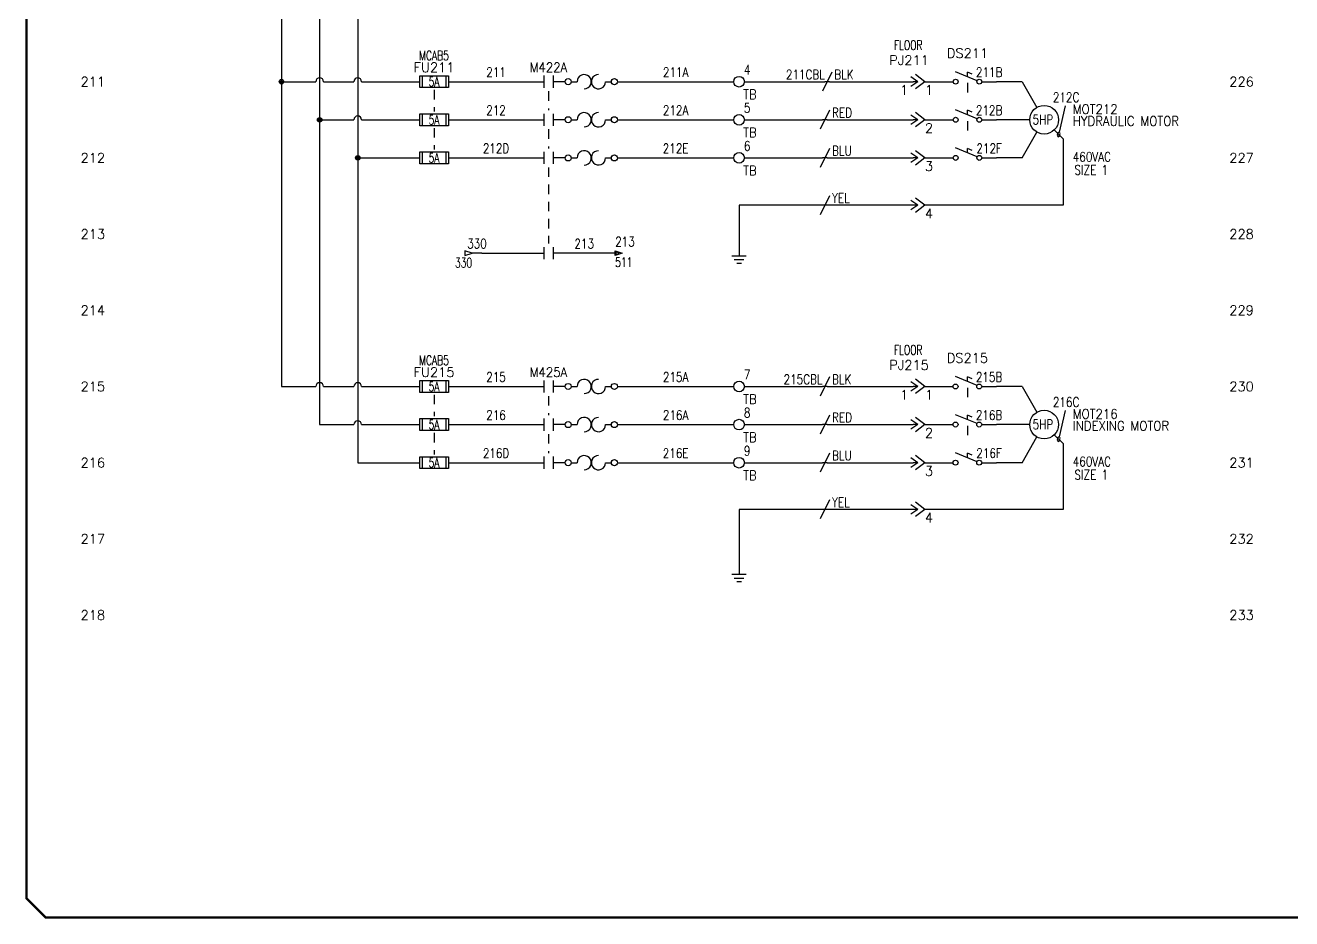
# Model space of a CAD drawing. Header units: inches. Extents: x 0 to 33.5, y 0 to 22.4.
# Drawn here: x 0.02 to 16.62, y 0.02 to 11.74 of the extents above; entities that cross this region are included whole.
import ezdxf
from ezdxf.enums import TextEntityAlignment as Align

# ---------------------------------------------------------------- set-up
doc = ezdxf.new("R2010")
doc.units = ezdxf.units.IN
doc.header["$MEASUREMENT"] = 0
doc.linetypes.add('HIDDEN2', pattern=[0.1875, 0.125, -0.0625])
doc.layers.add('BLK_10AWG', color=252, linetype='Continuous', lineweight=30)
for name, color, linetype in [('BLK_14AWG', 252, 'Continuous'), ('BLU_14AWG', 5, 'Continuous'), ('DESC', 150, 'Continuous'), ('GRN', 86, 'Continuous'), ('LINK', 252, 'HIDDEN2'), ('LOC', 8, 'Continuous'), ('MISC', 7, 'Continuous'), ('RED_14AWG', 1, 'Continuous'), ('SYMS', 7, 'Continuous'), ('TAGFIXED', 7, 'Continuous'), ('TAGS', 150, 'Continuous'), ('TERMS', 123, 'Continuous'), ('TITLE', 7, 'Continuous'), ('WIRENO', 72, 'Continuous'), ('WIREREF', 52, 'Continuous'), ('XREF', 7, 'Continuous'), ('YEL_14AWG', 2, 'Continuous')]:
    doc.layers.add(name, color=color, linetype=linetype)
doc.styles.add('ITALIC', font='ITALIC')
doc.styles.add('SIMPLEX', font='SIMPLEX')
doc.styles.add('WD', font='romans.shx')

# ---------------------------------------------------------------- blocks, each defined once
blk = doc.blocks.new('WDDOT')
for radius in [0.03, 0.0187, 0.00929]:
    blk.add_circle((0, 0), radius)
blk = doc.blocks.new('HFU2')
for p, q in [((-0.188, -0.078), (-0.188, 0.078)), ((-0.188, 0.078), (0.188, 0.078)), ((-0.156, 0.078), (-0.156, -0.078)), ((0.156, 0.078), (0.156, -0.078)), ((0.188, 0.078), (0.188, -0.078)), ((0.188, -0.078), (-0.188, -0.078))]:
    blk.add_line(p, q)
at = {"style": 'WD', "width": 0.7}
for tag, p in [('INST', (0, 0.451)), ('LOC', (0, 0.281))]:
    blk.add_attdef(tag, text='', height=0.125, dxfattribs=at).set_placement(p, align=Align.CENTER)
at = {"style": 'WD'}
blk.add_attdef('TAG2', text='', height=0.125, dxfattribs=at).set_placement((0, 0.125), align=Align.CENTER)
at = {"linetype": 'Continuous', "style": 'WD', "flags": 9}
for tag, p in [('FAMILY', (0.157, 0.251)), ('ASSYCODE', (0.188, 0.235)), ('MFG', (0.156, 0.083)), ('CAT', (0.156, 0.102))]:
    blk.add_attdef(tag, text='', height=0.01, dxfattribs=at).set_placement(p, align=Align.CENTER)
at = {"style": 'WD', "width": 0.7}
blk.add_attdef('RATING1', text='', height=0.125, dxfattribs=at).set_placement((0, 0), align=Align.MIDDLE_CENTER)
at = {"style": 'WD', "flags": 1}
for tag, p in [('X4TERM01', (-0.188, 0)), ('X1TERM02', (0.188, 0))]:
    blk.add_attdef(tag, p, '', height=0.01, dxfattribs=at)
at = {"style": 'WD'}
for tag, p in [('X2LINK', (0, 0.109)), ('X8LINK', (0, -0.109))]:
    blk.add_attdef(tag, p, '', height=0.01, dxfattribs=at)
at = {"linetype": 'Continuous', "style": 'WD', "flags": 8}
blk.add_attdef('TERM01', text='', height=0.125, dxfattribs=at).set_placement((-0.25, -0.031), align=Align.TOP_RIGHT)
blk.add_attdef('TERM02', text='', height=0.125, dxfattribs=at).set_placement((0.25, -0.031), align=Align.TOP_LEFT)
blk = doc.blocks.new('HMS21OL')
at = {"linetype": 'Continuous'}
for p, q in [((-0.062, 0.08), (-0.062, -0.08)), ((0.062, 0.08), (0.062, -0.08))]:
    blk.add_line(p, q, dxfattribs=at)
for p, q in [((0.219, 0), (0.062, 0)), ((0.299, 0), (0.375, 0)), ((0.75, 0), (0.826, 0))]:
    blk.add_line(p, q)
for centre in [(0.259, 0), (0.866, 0)]:
    blk.add_circle(centre, 0.04, dxfattribs=at)
for centre, start, end in [((0.469, 0), 270.001, 540.002), ((0.656, 0), 90, 360.001)]:
    blk.add_arc(centre, 0.0938, start, end)
at = {"style": 'WD'}
for tag, width, p in [('INST', 0.7, (0, 0.451)), ('LOC', 0.7, (0, 0.281)), ('TAG2', 0.9, (0, 0.125)), ('DESC1', 0.7, (0, -0.454)), ('XREF', 0.7, (0, -0.297)), ('DESC2', 0.7, (0, -0.61)), ('DESC3', 0.7, (0, -0.766))]:
    blk.add_attdef(tag, text='', height=0.125, dxfattribs=dict(at, width=width)).set_placement(p, align=Align.CENTER)
for tag, p, flags in [('X4TERM01', (-0.062, 0), 1), ('FAMILY', (0.097, 0.053), 9), ('CONTACT', (0.097, 0.036), 1), ('X1TERM02', (0.906, 0), 1)]:
    blk.add_attdef(tag, p, '', height=0.01, dxfattribs=dict(at, flags=flags))
for tag, p in [('X2LINK', (0, 0.125)), ('X8LINK', (0, -0.125))]:
    blk.add_attdef(tag, p, '', height=0.01, dxfattribs=at)
at = {"linetype": 'Continuous', "style": 'WD', "flags": 8}
blk.add_attdef('TERM01', text='', height=0.125, dxfattribs=at).set_placement((-0.125, -0.031), align=Align.TOP_RIGHT)
blk.add_attdef('TERM02', text='', height=0.125, dxfattribs=at).set_placement((0.969, -0.031), align=Align.TOP_LEFT)
blk = doc.blocks.new('HDS11')
for p, q in [((0.126, 0.013), (-0.156, 0.13)), ((0, 0.065), (0, 0.125)), ((0.062, 0.099), (0, 0.125))]:
    blk.add_line(p, q)
for centre in [(-0.155, 0), (0.155, 0)]:
    blk.add_circle(centre, 0.0322)
at = {"style": 'WD', "width": 0.7}
for tag, p in [('INST', (0, 0.951)), ('LOC', (0, 0.781)), ('DESC1', (0, 0.625)), ('DESC2', (0, 0.469)), ('RATING1', (0, 0.156)), ('XREF', (0, -0.236))]:
    blk.add_attdef(tag, text='', height=0.125, dxfattribs=at).set_placement(p, align=Align.CENTER)
at = {"style": 'WD'}
blk.add_attdef('TAG1', text='', height=0.125, dxfattribs=at).set_placement((0, 0.312), align=Align.CENTER)
for tag, p in [('X2LINK', (0, 0.438)), ('X8LINK', (0, -0.016))]:
    blk.add_attdef(tag, p, '', height=0.01, dxfattribs=at)
for tag, p, flags in [('X4TERM01', (-0.188, 0), 1), ('X1TERM02', (0.188, 0), 1), ('FAMILY', (0.206, 0.131), 9)]:
    blk.add_attdef(tag, p, '', height=0.01, dxfattribs=dict(at, flags=flags))
at = {"linetype": 'Continuous', "style": 'WD', "flags": 9}
for tag, p in [('ASSYCODE', (0.219, 0.062)), ('MFG', (0.228, 0.089)), ('CAT', (0.23, 0.108))]:
    blk.add_attdef(tag, text='', height=0.01, dxfattribs=at).set_placement(p, align=Align.CENTER)
at = {"linetype": 'Continuous', "style": 'WD', "flags": 8}
blk.add_attdef('TERM01', text='', height=0.125, dxfattribs=at).set_placement((-0.25, -0.031), align=Align.TOP_RIGHT)
blk.add_attdef('TERM02', text='', height=0.125, dxfattribs=at).set_placement((0.25, -0.031), align=Align.TOP_LEFT)
blk = doc.blocks.new('HDS21')
for p, q in [((0.126, 0.013), (-0.156, 0.13)), ((0, 0.065), (0, 0.125)), ((0.062, 0.099), (0, 0.125))]:
    blk.add_line(p, q)
for centre in [(-0.155, 0), (0.155, 0)]:
    blk.add_circle(centre, 0.0322)
at = {"style": 'WD', "width": 0.7}
for tag, p in [('INST', (0, 0.951)), ('LOC', (0, 0.781)), ('DESC1', (0, 0.625)), ('DESC2', (0, 0.469)), ('RATING1', (0, 0.156)), ('XREF', (0, -0.236))]:
    blk.add_attdef(tag, text='', height=0.125, dxfattribs=at).set_placement(p, align=Align.CENTER)
at = {"style": 'WD'}
blk.add_attdef('TAG2', text='', height=0.125, dxfattribs=at).set_placement((0, 0.312), align=Align.CENTER)
for tag, p in [('X2LINK', (0, 0.281)), ('X8LINK', (0, -0.016))]:
    blk.add_attdef(tag, p, '', height=0.01, dxfattribs=at)
for tag, p, flags in [('X4TERM01', (-0.188, 0), 1), ('X1TERM02', (0.188, 0), 1), ('FAMILY', (0.206, 0.131), 9)]:
    blk.add_attdef(tag, p, '', height=0.01, dxfattribs=dict(at, flags=flags))
at = {"linetype": 'Continuous', "style": 'WD', "flags": 8}
blk.add_attdef('TERM01', text='', height=0.125, dxfattribs=at).set_placement((-0.25, -0.031), align=Align.TOP_RIGHT)
blk.add_attdef('TERM02', text='', height=0.125, dxfattribs=at).set_placement((0.25, -0.031), align=Align.TOP_LEFT)
blk = doc.blocks.new('HMS21')
at = {"linetype": 'Continuous'}
for p, q in [((-0.062, 0.08), (-0.062, -0.08)), ((0.062, 0.08), (0.062, -0.08))]:
    blk.add_line(p, q, dxfattribs=at)
at = {"style": 'WD'}
for tag, width, p in [('INST', 0.7, (0, 0.451)), ('LOC', 0.7, (0, 0.281)), ('TAG2', 0.9, (0, 0.125)), ('DESC1', 0.7, (0, -0.454)), ('XREF', 0.7, (0, -0.297)), ('DESC2', 0.7, (0, -0.61)), ('DESC3', 0.7, (0, -0.766))]:
    blk.add_attdef(tag, text='', height=0.125, dxfattribs=dict(at, width=width)).set_placement(p, align=Align.CENTER)
for tag, p, flags in [('X4TERM01', (-0.062, 0), 1), ('X1TERM02', (0.062, 0), 1), ('FAMILY', (0.097, 0.053), 9), ('CONTACT', (0.097, 0.036), 1)]:
    blk.add_attdef(tag, p, '', height=0.01, dxfattribs=dict(at, flags=flags))
for tag, p in [('X2LINK', (0, 0.125)), ('X8LINK', (0, -0.125))]:
    blk.add_attdef(tag, p, '', height=0.01, dxfattribs=at)
at = {"linetype": 'Continuous', "style": 'WD', "flags": 8}
blk.add_attdef('TERM01', text='', height=0.125, dxfattribs=at).set_placement((-0.125, -0.031), align=Align.TOP_RIGHT)
blk.add_attdef('TERM02', text='', height=0.125, dxfattribs=at).set_placement((0.125, -0.031), align=Align.TOP_LEFT)
blk = doc.blocks.new('HC01PJ')
for p, q in [((-0.031, 0), (-0.125, 0.062)), ((-0.031, 0), (-0.125, -0.062)), ((-0.031, 0), (-0.094, 0)), ((0.062, 0), (-0.062, 0.094)), ((0.062, 0), (-0.062, -0.094))]:
    blk.add_line(p, q)
at = {"style": 'WD', "width": 0.7}
for tag, p in [('LOC', (0.094, 0.68)), ('DESC1', (0.094, 0.511)), ('DESC2', (0.094, 0.354))]:
    blk.add_attdef(tag, p, '', height=0.125, dxfattribs=at)
at = {"style": 'WD'}
for tag, p, height in [('TAG1', (0.094, 0.094), 0.125), ('X2LINK', (-0.062, 0.125), 0.01), ('X8LINK', (-0.062, -0.125), 0.01)]:
    blk.add_attdef(tag, p, '', height=height, dxfattribs=at)
for tag, p, flags in [('X4TERMDESC01', (-0.106, 0.022), 1), ('X4TERM01', (-0.094, 0), 1), ('FAMILY', (0.048, 0.121), 9), ('X1TERM02', (0.062, 0), 1), ('X1TERMDESC02', (0.067, 0.016), 1)]:
    blk.add_attdef(tag, p, '', height=0.01, dxfattribs=dict(at, flags=flags))
at = {"linetype": 'Continuous', "style": 'WD', "flags": 9}
for tag, p in [('ASSYCODE', (0.067, 0.044)), ('MFG', (0.072, 0.057)), ('CAT', (0.073, 0.077))]:
    blk.add_attdef(tag, text='', height=0.01, dxfattribs=at).set_placement(p, align=Align.CENTER)
at = {"linetype": 'Continuous', "style": 'WD', "flags": 8}
blk.add_attdef('TERM01', text='', height=0.125, dxfattribs=at).set_placement((-0.156, -0.047), align=Align.TOP_RIGHT)
blk.add_attdef('TERM02', text='', height=0.125, dxfattribs=at).set_placement((0.062, -0.047), align=Align.TOP_LEFT)
blk = doc.blocks.new('HC02PJ')
for p, q in [((-0.031, 0), (-0.125, 0.062)), ((-0.031, 0), (-0.125, -0.062)), ((-0.031, 0), (-0.094, 0)), ((0.062, 0), (-0.062, 0.094)), ((0.062, 0), (-0.062, -0.094))]:
    blk.add_line(p, q)
at = {"style": 'WD', "width": 0.7}
for tag, p in [('LOC', (0.094, 0.68)), ('DESC1', (0.094, 0.511)), ('DESC2', (0.094, 0.354))]:
    blk.add_attdef(tag, p, '', height=0.125, dxfattribs=at)
at = {"style": 'WD'}
for tag, p, height in [('TAG2', (0.094, 0.094), 0.125), ('X2LINK', (-0.062, 0.125), 0.01), ('X8LINK', (-0.062, -0.125), 0.01)]:
    blk.add_attdef(tag, p, '', height=height, dxfattribs=at)
for tag, p, flags in [('X4TERMDESC01', (-0.113, 0.019), 1), ('X4TERM01', (-0.094, 0), 1), ('FAMILY', (0.048, 0.121), 9), ('X1TERM02', (0.062, 0), 1), ('X1TERMDESC02', (0.067, 0.014), 1)]:
    blk.add_attdef(tag, p, '', height=0.01, dxfattribs=dict(at, flags=flags))
at = {"linetype": 'Continuous', "style": 'WD', "flags": 8}
blk.add_attdef('TERM01', text='', height=0.125, dxfattribs=at).set_placement((-0.156, -0.047), align=Align.TOP_RIGHT)
blk.add_attdef('TERM02', text='', height=0.125, dxfattribs=at).set_placement((0.062, -0.047), align=Align.TOP_LEFT)
blk = doc.blocks.new('HW01')
for p, q in [((0.062, 0.125), (-0.062, -0.125)), ((0.031, 0), (-0.031, 0))]:
    blk.add_line(p, q)
at = {"style": 'WD', "width": 0.7, "flags": 1}
for tag, p in [('INST', (0, 0.357)), ('LOC', (0, 0.188)), ('DESC1', (0, -0.456)), ('XREF', (0, -0.3)), ('DESC2', (0, -0.613))]:
    blk.add_attdef(tag, text='', height=0.125, dxfattribs=at).set_placement(p, align=Align.CENTER)
at = {"style": 'WD', "width": 0.8}
blk.add_attdef('TAG1', text='', height=0.125, dxfattribs=at).set_placement((-0.031, 0.031), align=Align.RIGHT)
at = {"style": 'WD', "flags": 1}
for tag, p in [('X4TERM01', (-0.031, 0)), ('X1TERM01', (0.031, 0))]:
    blk.add_attdef(tag, p, '', height=0.01, dxfattribs=at)
at = {"linetype": 'Continuous', "style": 'WD', "flags": 9}
blk.add_attdef('ASSYCODE', text='', height=0.01, dxfattribs=at).set_placement((0.029, 0.042), align=Align.CENTER)
at = {"style": 'WD'}
for tag, p in [('X2LINK', (0, 0.125)), ('X8LINK', (0, -0.125))]:
    blk.add_attdef(tag, p, '', height=0.01, dxfattribs=at)
at = {"style": 'WD', "flags": 9}
blk.add_attdef('FAMILY', text='', height=0.01, dxfattribs=at).set_placement((0.023, 0.118), align=Align.CENTER)
at = {"style": 'WD', "width": 0.8}
blk.add_attdef('RATING1', (0.094, 0.031), '', height=0.125, dxfattribs=at)
at = {"style": 'WD', "width": 0.8, "flags": 1}
blk.add_attdef('MFG', text='', height=0.0938, dxfattribs=at).set_placement((-0.125, -0.031), align=Align.TOP_RIGHT)
blk.add_attdef('CAT', text='', height=0.0938, dxfattribs=at).set_placement((0.031, -0.031), align=Align.TOP_LEFT)
blk = doc.blocks.new('HW02')
for p, q in [((0.062, 0.125), (-0.062, -0.125)), ((0.031, 0), (-0.031, 0))]:
    blk.add_line(p, q)
at = {"style": 'WD', "width": 0.7, "flags": 1}
for tag, p in [('INST', (0, 0.357)), ('LOC', (0, 0.188)), ('DESC1', (0, -0.456)), ('XREF', (0, -0.3)), ('DESC2', (0, -0.613))]:
    blk.add_attdef(tag, text='', height=0.125, dxfattribs=at).set_placement(p, align=Align.CENTER)
at = {"style": 'WD', "width": 0.8}
blk.add_attdef('TAG2', text='', height=0.125, dxfattribs=at).set_placement((-0.031, 0.031), align=Align.RIGHT)
at = {"style": 'WD', "flags": 1}
for tag, p in [('X4TERM01', (-0.031, 0)), ('X1TERM01', (0.031, 0))]:
    blk.add_attdef(tag, p, '', height=0.01, dxfattribs=at)
at = {"style": 'WD'}
for tag, p in [('X2LINK', (0, 0.125)), ('X8LINK', (0, -0.125))]:
    blk.add_attdef(tag, p, '', height=0.01, dxfattribs=at)
at = {"style": 'WD', "flags": 9}
blk.add_attdef('FAMILY', text='', height=0.01, dxfattribs=at).set_placement((0.023, 0.118), align=Align.CENTER)
at = {"style": 'WD', "width": 0.8}
blk.add_attdef('RATING1', (0.094, 0.031), '', height=0.125, dxfattribs=at)
blk = doc.blocks.new('HA1D3')
blk.add_lwpolyline([(-0.094, 0), (-0.094, -0.031), (0, 0), (-0.094, 0.031), (-0.094, 0)])
at = {"style": 'WD', "width": 0.8, "flags": 8}
blk.add_attdef('WIRENO', text='', height=0.125, dxfattribs=at).set_placement((0, 0.094), align=Align.RIGHT)
at = {"style": 'WD', "flags": 1}
blk.add_attdef('SIGCODE', text='', height=0.01, dxfattribs=at).set_placement((-0.02, 0.047), align=Align.RIGHT)
blk.add_attdef('X1TERM01', (0, 0), '', height=0.01, dxfattribs=at)
at = {"style": 'WD', "width": 0.7}
for tag, p in [('XREF', (0, -0.188)), ('DESC1', (0, -0.375))]:
    blk.add_attdef(tag, text='', height=0.125, dxfattribs=at).set_placement(p, align=Align.RIGHT)
blk = doc.blocks.new('HA1S1')
for points in [[(0, 0), (0, 0.031), (0.094, 0), (0, -0.031), (0, 0)], [(0.011, 0.016), (0.011, -0.016), (0.058, 0), (0.011, 0.016)]]:
    blk.add_lwpolyline(points)
at = {"style": 'WD', "width": 0.8, "flags": 8}
blk.add_attdef('WIRENO', (0, 0.087), '', height=0.125, dxfattribs=at)
at = {"style": 'WD', "flags": 1}
for tag, p in [('SIGCODE', (-0.02, 0.047)), ('X4TERM01', (0, 0))]:
    blk.add_attdef(tag, p, '', height=0.01, dxfattribs=at)
at = {"style": 'WD', "width": 0.7}
for tag, p in [('XREF', (0, -0.181)), ('DESC1', (0, -0.356))]:
    blk.add_attdef(tag, p, '', height=0.125, dxfattribs=at)
blk = doc.blocks.new('VGND2')
for p, q in [((0.09375, 0), (-0.09375, 0)), ((-0.0625, -0.046875), (0.0625, -0.046875)), ((-0.03125, -0.09375), (0.03125, -0.09375))]:
    blk.add_line(p, q)
at = {"style": 'WD', "flags": 1}
blk.add_attdef('X2TERM01', (0, 0), '', height=0.01, dxfattribs=at)
blk = doc.blocks.new('HFU1')
for p, q in [((-0.188, -0.078), (-0.188, 0.078)), ((-0.188, 0.078), (0.188, 0.078)), ((-0.156, 0.078), (-0.156, -0.078)), ((0.156, 0.078), (0.156, -0.078)), ((0.188, 0.078), (0.188, -0.078)), ((0.188, -0.078), (-0.188, -0.078))]:
    blk.add_line(p, q)
at = {"style": 'WD', "width": 0.7}
for tag, p in [('INST', (0, 0.451)), ('LOC', (0, 0.281))]:
    blk.add_attdef(tag, text='', height=0.125, dxfattribs=at).set_placement(p, align=Align.CENTER)
at = {"style": 'WD'}
blk.add_attdef('TAG1', text='', height=0.125, dxfattribs=at).set_placement((0, 0.125), align=Align.CENTER)
at = {"linetype": 'Continuous', "style": 'WD', "flags": 9}
for tag, p in [('ASSYCODE', (0.157, 0.251)), ('MFG', (0.156, 0.083)), ('CAT', (0.156, 0.102))]:
    blk.add_attdef(tag, text='', height=0.01, dxfattribs=at).set_placement(p, align=Align.CENTER)
at = {"style": 'WD', "width": 0.7}
blk.add_attdef('RATING1', text='', height=0.125, dxfattribs=at).set_placement((0, 0), align=Align.MIDDLE_CENTER)
at = {"style": 'WD'}
for tag, p, flags in [('X4TERM01', (-0.188, 0), 1), ('FAMILY', (0.129, 0.108), 9), ('X1TERM02', (0.188, 0), 1)]:
    blk.add_attdef(tag, p, '', height=0.01, dxfattribs=dict(at, flags=flags))
for tag, p in [('X2LINK', (0, 0.109)), ('X8LINK', (0, -0.109))]:
    blk.add_attdef(tag, p, '', height=0.01, dxfattribs=at)
at = {"linetype": 'Continuous', "style": 'WD', "flags": 8}
blk.add_attdef('TERM01', text='', height=0.125, dxfattribs=at).set_placement((-0.25, -0.031), align=Align.TOP_RIGHT)
blk.add_attdef('TERM02', text='', height=0.125, dxfattribs=at).set_placement((0.25, -0.031), align=Align.TOP_LEFT)
blk = doc.blocks.new('HT0002')
blk.add_circle((0, 0), 0.0699)
at = {"style": 'WD', "width": 0.7}
for tag, p in [('INST', (0.062, 0.42)), ('LOC', (0.062, 0.25))]:
    blk.add_attdef(tag, p, '', height=0.125, dxfattribs=at)
at = {"linetype": 'Continuous', "style": 'WD'}
for tag, p, height, width, flags in [('TERM01', (0.062, 0.094), 0.125, 0.8, 8), ('TAGSTRIP', (0.053, -0.229), 0.125, 0.9, 8), ('CAT', (0.213, -0.406), 0.109, 0.8, 1)]:
    blk.add_attdef(tag, p, '', height=height, dxfattribs=dict(at, width=width, flags=flags))
at = {"style": 'WD', "flags": 1}
for tag, p, height in [('X4TERM01', (-0.07, 0), 0.01), ('X4TERMDESC01', (-0.055, -0.023), 0.025), ('X2TERMDESC01', (-0.006, 0.029), 0.025), ('X2TERM01', (0, 0.07), 0.01), ('X2PIN01', (0.033, 0.084), 0.025), ('X1TERMDESC01', (0.039, 0.007), 0.025), ('X1TERM01', (0.07, 0), 0.01), ('X1PIN01', (0.087, 0.016), 0.025), ('X4PIN01', (-0.114, -0.038), 0.025), ('X8TERM01', (0, -0.07), 0.01), ('X8TERMDESC01', (0, -0.054), 0.025), ('X8PIN01', (0.026, -0.096), 0.025), ('LINKTERM', (0.095, -0.072), 0.025), ('STRIPSEQ', (0.29, -0.074), 0.025)]:
    blk.add_attdef(tag, p, '', height=height, dxfattribs=at)
at = {"linetype": 'Continuous', "style": 'WD', "width": 0.8, "flags": 1}
blk.add_attdef('MFG', text='', height=0.109, dxfattribs=at).set_placement((0.088, -0.406), align=Align.RIGHT)
at = {"style": 'WD', "width": 0.7, "flags": 1}
blk.add_attdef('ASSYCODE', (0.062, -0.281), '', height=0.01, dxfattribs=at)
blk = doc.blocks.new('acade_title')
at = {"layer": 'TITLE', "const_width": 0.0312}
blk.add_lwpolyline([(30.594, 0.281), (30.594, 22.177), (30.344, 22.427), (0.281, 22.427), (0.031, 22.177), (0.031, 0.281), (0.281, 0.031), (30.344, 0.031)], close=True, dxfattribs=at)
at = {"layer": 'TITLE', "color": 1, "style": 'ITALIC'}
for tag, height, p in [('TITLE#1', 0.125, (32.156, 3.406)), ('TITLE#2', 0.125, (32.156, 3.204)), ('TITLE#3', 0.125, (32.156, 3.001)), ('TITLE#4', 0.125, (32.156, 2.799)), ('DWG#', 0.2, (32.156, 0.826))]:
    blk.add_attdef(tag, text='', height=height, dxfattribs=at).set_placement(p, align=Align.CENTER)
at = {"layer": 'TITLE', "color": 1, "style": 'SIMPLEX'}
blk.add_attdef('CAD#', (30.826, 1.958), '', height=0.0938, rotation=90, dxfattribs=at)
at = {"layer": 'TITLE', "color": 1}
for tag, p, height, style in [('ENGINEER', (31.237, 1.958), 0.0938, 'ITALIC'), ('CHKDBY', (32.424, 1.958), 0.0938, 'ITALIC'), ('JOB#', (31.464, 1.644), 0.0938, 'SIMPLEX'), ('DRAWNBY', (32.494, 1.644), 0.0938, 'ITALIC'), ('SCALE', (31.353, 1.344), 0.0938, 'SIMPLEX'), ('DATE', (32.408, 1.344), 0.0938, 'SIMPLEX'), ('SHTS', (32.532, 0.25), 0.2, 'ITALIC')]:
    blk.add_attdef(tag, p, '', height=height, dxfattribs=dict(at, style=style))
at = {"layer": 'TITLE', "color": 1, "style": 'ITALIC'}
blk.add_attdef('SH#', text='', height=0.2, dxfattribs=at).set_placement((31.881, 0.25), align=Align.RIGHT)
at = {"layer": 'TITLE', "color": 7, "flags": 9}
blk.add_attdef('WD_TB', (31.219, 0.031), '', height=0.125, dxfattribs=at)
blk = doc.blocks.new('HMO13')
blk.add_circle((0, 0), 0.188)
at = {"style": 'WD'}
for tag, p, width in [('INST', (0.381, 0.403), 0.7), ('TAG1', (0.375, 0.077), 0.9), ('DESC1', (0.376, -0.079), 0.9), ('DESC2', (0.376, -0.235), 0.9), ('DESC3', (0.376, -0.391), 0.9), ('RATING3', (0.375, -0.548), 0.8), ('RATING4', (0.375, -0.704), 0.8), ('WDTAGALT', (0.375, -0.875), 0.7)]:
    blk.add_attdef(tag, p, '', height=0.125, dxfattribs=dict(at, width=width))
at = {"style": 'WD', "width": 0.7, "flags": 1}
blk.add_attdef('LOC', (0.381, 0.234), '', height=0.125, dxfattribs=at)
at = {"style": 'WD', "flags": 1}
for tag, p in [('X0TERM01', (-0.094, 0.162)), ('X4TERM02', (-0.188, 0)), ('X0TERM03', (-0.094, -0.162)), ('X0TERM04', (0.133, -0.133))]:
    blk.add_attdef(tag, p, '', height=0.0125, dxfattribs=at)
at = {"style": 'WD', "flags": 9}
blk.add_attdef('FAMILY', text='', height=0.01, dxfattribs=at).set_placement((-0.005, 0.17), align=Align.CENTER)
at = {"style": 'WD', "width": 0.8}
blk.add_attdef('RATING1', text='', height=0.125, dxfattribs=at).set_placement((0, 0), align=Align.CENTER)
at = {"linetype": 'Continuous', "style": 'WD', "flags": 9}
blk.add_attdef('ASSYCODE', text='', height=0.01, dxfattribs=at).set_placement((0, 0.125), align=Align.CENTER)
at = {"linetype": 'Continuous', "style": 'WD', "flags": 1}
for tag, p in [('MFG', (0, 0.14)), ('CAT', (0, 0.159))]:
    blk.add_attdef(tag, text='', height=0.01, dxfattribs=at).set_placement(p, align=Align.MIDDLE)
at = {"style": 'WD', "width": 0.8}
blk.add_attdef('RATING2', text='', height=0.125, dxfattribs=at).set_placement((0, -0.031), align=Align.TOP_CENTER)
blk = doc.blocks.new('WD_WNH')
at = {"linetype": 'Continuous', "style": 'WD', "width": 0.8}
blk.add_attdef('WIRENO', text='', height=0.125, dxfattribs=at).set_placement((0, 0.062), align=Align.CENTER)
at = {"style": 'WD', "flags": 1}
for tag, p in [('W01USER', (0, 0.078)), ('W02USER', (0, 0.07)), ('W03USER', (0, 0.062)), ('W04USER', (0, 0.055)), ('W05USER', (0, 0.047)), ('W06USER', (0, 0.039)), ('W07USER', (0, 0.031)), ('W08USER', (0, 0.023)), ('W09USER', (0, 0.016)), ('W10USER', (0, 0.008))]:
    blk.add_attdef(tag, text='', height=0.005, dxfattribs=at).set_placement(p, align=Align.CENTER)

msp = doc.modelspace()

# ---------------------------------------------------------------- linework, layer by layer
at = {"layer": 'BLK_10AWG'}
for p, q in [((3.375, 18.95), (3.375, 7)), ((3.875, 18.95), (3.875, 6.5)), ((4.375, 19), (4.375, 6)), ((3.375, 11), (3.825, 11)), ((3.925, 11), (4.325, 11)), ((4.425, 11), (5.188, 11)), ((3.875, 10.5), (4.325, 10.5)), ((4.425, 10.5), (5.188, 10.5)), ((4.375, 10), (5.188, 10)), ((3.375, 7), (3.825, 7)), ((3.925, 7), (4.325, 7)), ((4.425, 7), (5.188, 7)), ((3.875, 6.5), (4.325, 6.5)), ((4.425, 6.5), (5.188, 6.5)), ((4.375, 6), (5.188, 6))]:
    msp.add_line(p, q, dxfattribs=at)
for centre in [(3.875, 11), (4.375, 11), (4.375, 10.5), (3.875, 7), (4.375, 7), (4.375, 6.5)]:
    msp.add_arc(centre, 0.05, 0, 180, dxfattribs=at)
at = {"layer": 'BLK_14AWG'}
for p, q in [((5.562, 11), (6.812, 11)), ((7.781, 11), (9.305, 11)), ((9.445, 11), (10.499, 11)), ((10.561, 11), (11.656, 11)), ((11.812, 11), (12.182, 11)), ((12.557, 11), (12.75, 11)), ((13.086, 11), (12.75, 11)), ((13.086, 11), (13.281, 10.662)), ((5.562, 10.5), (6.812, 10.5)), ((7.781, 10.5), (9.305, 10.5)), ((11.812, 10.5), (12.182, 10.5)), ((12.557, 10.5), (12.75, 10.5)), ((13.188, 10.5), (12.75, 10.5)), ((13.086, 10), (13.281, 10.338)), ((5.562, 10), (6.812, 10)), ((7.781, 10), (9.305, 10)), ((11.812, 10), (12.182, 10)), ((12.557, 10), (12.75, 10)), ((13.086, 10), (12.75, 10)), ((5.562, 7), (6.812, 7)), ((7.781, 7), (9.305, 7)), ((9.445, 7), (10.469, 7)), ((10.531, 7), (11.656, 7)), ((11.812, 7), (12.181, 7)), ((12.556, 7), (12.75, 7)), ((13.086, 7), (12.75, 7)), ((13.086, 7), (13.281, 6.662)), ((5.562, 6.5), (6.812, 6.5)), ((7.781, 6.5), (9.305, 6.5)), ((11.812, 6.5), (12.181, 6.5)), ((12.556, 6.5), (12.75, 6.5)), ((13.188, 6.5), (12.75, 6.5)), ((13.086, 6), (13.281, 6.338)), ((5.562, 6), (6.812, 6)), ((7.781, 6), (9.305, 6)), ((11.812, 6), (12.181, 6)), ((12.556, 6), (12.75, 6)), ((13.086, 6), (12.75, 6))]:
    msp.add_line(p, q, dxfattribs=at)
at = {"layer": 'BLU_14AWG'}
for p, q in [((9.445, 10), (10.469, 10)), ((10.531, 10), (11.656, 10)), ((9.445, 6), (10.469, 6)), ((10.531, 6), (11.656, 6))]:
    msp.add_line(p, q, dxfattribs=at)
at = {"layer": 'GRN'}
for p, q in [((13.508, 10.367), (13.625, 10.25)), ((13.625, 10.25), (13.625, 9.379)), ((13.625, 9.379), (11.812, 9.379)), ((13.508, 6.367), (13.625, 6.25)), ((13.625, 6.25), (13.625, 5.387)), ((13.625, 5.387), (11.812, 5.387))]:
    msp.add_line(p, q, dxfattribs=at)
at = {"layer": 'LINK'}
for points in [[(12.37, 10.984), (12.37, 10.781)], [(5.375, 10.891), (5.375, 10.609)], [(6.875, 10.875), (6.875, 10.625)], [(12.37, 10.484), (12.37, 10.281)], [(5.375, 10.391), (5.375, 10.109)], [(6.875, 10.375), (6.875, 10.125)], [(6.875, 9.875), (6.875, 8.875)], [(12.369, 6.984), (12.369, 6.781)], [(5.375, 6.891), (5.375, 6.609)], [(6.875, 6.875), (6.875, 6.625)], [(12.369, 6.484), (12.369, 6.281)], [(5.375, 6.391), (5.375, 6.109)], [(6.875, 6.375), (6.875, 6.125)]]:
    msp.add_lwpolyline(points, dxfattribs=at)
at = {"layer": 'RED_14AWG'}
for p, q in [((9.445, 10.5), (10.469, 10.5)), ((10.531, 10.5), (11.656, 10.5)), ((6, 8.75), (5.875, 8.75)), ((6, 8.75), (6.812, 8.75)), ((7.75, 8.75), (6.938, 8.75)), ((9.445, 6.5), (10.469, 6.5)), ((10.531, 6.5), (11.656, 6.5))]:
    msp.add_line(p, q, dxfattribs=at)
at = {"layer": 'WIRENO'}
for points in [[(13.652, 10.685), (13.573, 10.339), (13.555, 10.327), (13.548, 10.297), (13.559, 10.278), (13.578, 10.29), (13.585, 10.32), (13.579, 10.33)], [(13.652, 6.685), (13.573, 6.339), (13.555, 6.327), (13.548, 6.297), (13.559, 6.278), (13.578, 6.29), (13.585, 6.32), (13.579, 6.33)]]:
    msp.add_lwpolyline(points, dxfattribs=at)
at = {"layer": 'YEL_14AWG'}
for p, q in [((9.375, 9.379), (9.375, 8.712)), ((10.469, 9.379), (9.375, 9.379)), ((11.656, 9.379), (10.531, 9.379)), ((9.375, 5.387), (9.375, 4.533)), ((10.469, 5.387), (9.375, 5.387)), ((11.656, 5.387), (10.531, 5.387))]:
    msp.add_line(p, q, dxfattribs=at)

# ---------------------------------------------------------------- block references
msp.add_blockref('acade_title', (0, 0))
at = {"layer": 'SYMS'}
ref = msp.add_blockref('HC01PJ', (11.75, 11), dxfattribs=at)
ref.add_attrib('TERM02', '1', dxfattribs={"layer": 'TERMS', "linetype": 'Continuous', "height": 0.125, "style": 'WD', "flags": 8}).set_placement((11.812, 10.953), align=Align.TOP_LEFT)
ref.add_attrib('TERM01', '1', dxfattribs={"layer": 'TERMS', "linetype": 'Continuous', "height": 0.125, "style": 'WD', "flags": 8}).set_placement((11.594, 10.953), align=Align.TOP_RIGHT)
ref.add_attrib('TAG1', 'PJ211', (11.344, 11.219), dxfattribs={"layer": 'TAGS', "height": 0.125, "style": 'WD'})
ref.add_attrib('LOC', 'FLOOR', (11.405, 11.417), dxfattribs={"layer": 'LOC', "height": 0.125, "style": 'WD', "width": 0.7})
ref = msp.add_blockref('HFU1', (5.375, 11), dxfattribs=at)
ref.add_attrib('TAG1', 'FU211', dxfattribs={"layer": 'TAGS', "height": 0.125, "style": 'WD'}).set_placement((5.375, 11.125), align=Align.CENTER)
ref.add_attrib('LOC', 'MCAB5', dxfattribs={"layer": 'LOC', "height": 0.125, "style": 'WD', "width": 0.7}).set_placement((5.375, 11.281), align=Align.CENTER)
ref.add_attrib('RATING1', '5A', dxfattribs={"layer": 'MISC', "height": 0.125, "style": 'WD', "width": 0.7}).set_placement((5.375, 11), align=Align.MIDDLE_CENTER)
ref = msp.add_blockref('HDS11', (12.37, 11), dxfattribs=at)
ref.add_attrib('TAG1', 'DS211', dxfattribs={"layer": 'TAGS', "height": 0.125, "style": 'WD'}).set_placement((12.37, 11.312), align=Align.CENTER)
ref = msp.add_blockref('HMS21OL', (6.875, 11), dxfattribs=at)
ref.add_attrib('TAG2', 'M422A', dxfattribs={"layer": 'TAGS', "height": 0.125, "style": 'WD', "width": 0.9}).set_placement((6.875, 11.125), align=Align.CENTER)
ref = msp.add_blockref('HT0002', (9.375, 11), dxfattribs=at)
ref.add_attrib('TAGSTRIP', 'TB', (9.428, 10.771), dxfattribs={"layer": 'TAGS', "linetype": 'Continuous', "height": 0.125, "style": 'WD', "width": 0.9, "flags": 8})
ref.add_attrib('TERM01', '4', (9.438, 11.094), dxfattribs={"layer": 'TERMS', "linetype": 'Continuous', "height": 0.125, "style": 'WD', "width": 0.8, "flags": 8})
ref = msp.add_blockref('HW01', (10.53, 11), dxfattribs=at)
ref.add_attrib('TAG1F', '211CBL', dxfattribs={"layer": 'TAGFIXED', "height": 0.125, "style": 'WD', "width": 0.8}).set_placement((10.499, 11.031), align=Align.RIGHT)
ref.add_attrib('RATING1', 'BLK', (10.624, 11.031), dxfattribs={"layer": 'MISC', "height": 0.125, "style": 'WD', "width": 0.8})
for name, p in [('WDDOT', (3.375, 11)), ('HDS21', (12.37, 10.5)), ('WDDOT', (3.875, 10.5)), ('HMS21OL', (6.875, 10.5)), ('HDS21', (12.37, 10)), ('WDDOT', (4.375, 10)), ('HMS21OL', (6.875, 10)), ('HMS21', (6.875, 8.75)), ('VGND2', (9.375, 8.712)), ('HMS21OL', (6.875, 6.5)), ('HDS21', (12.369, 6.5)), ('HMS21OL', (6.875, 6)), ('HDS21', (12.369, 6)), ('VGND2', (9.375, 4.533))]:
    msp.add_blockref(name, p, dxfattribs=at)
ref = msp.add_blockref('HT0002', (9.375, 10.5), dxfattribs=at)
ref.add_attrib('TAGSTRIP', 'TB', (9.428, 10.271), dxfattribs={"layer": 'TAGS', "linetype": 'Continuous', "height": 0.125, "style": 'WD', "width": 0.9, "flags": 8})
ref.add_attrib('TERM01', '5', (9.438, 10.594), dxfattribs={"layer": 'TERMS', "linetype": 'Continuous', "height": 0.125, "style": 'WD', "width": 0.8, "flags": 8})
ref = msp.add_blockref('HW02', (10.5, 10.5), dxfattribs=at)
ref.add_attrib('RATING1', 'RED', (10.594, 10.531), dxfattribs={"layer": 'MISC', "height": 0.125, "style": 'WD', "width": 0.8})
ref = msp.add_blockref('HMO13', (13.375, 10.5), dxfattribs=at)
ref.add_attrib('RATING4', '5HP', (13.225, 10.44), dxfattribs={"layer": 'MISC', "height": 0.125, "style": 'WD', "width": 0.8})
ref.add_attrib('RATING3', '460VAC', (13.75, 9.952), dxfattribs={"layer": 'MISC', "height": 0.125, "style": 'WD', "width": 0.8})
ref.add_attrib('RATING1', 'SIZE 1', dxfattribs={"layer": 'MISC', "height": 0.125, "style": 'WD', "width": 0.8}).set_placement((13.993, 9.779), align=Align.CENTER)
ref.add_attrib('DESC1', 'HYDRAULIC MOTOR', (13.751, 10.421), dxfattribs={"layer": 'DESC', "height": 0.125, "style": 'WD', "width": 0.9})
ref.add_attrib('TAG1', 'MOT212', (13.75, 10.577), dxfattribs={"layer": 'TAGS', "height": 0.125, "style": 'WD', "width": 0.9})
ref = msp.add_blockref('HFU2', (5.375, 10.5), dxfattribs=at)
ref.add_attrib('RATING1', '5A', dxfattribs={"layer": 'MISC', "height": 0.125, "style": 'WD', "width": 0.7}).set_placement((5.375, 10.5), align=Align.MIDDLE_CENTER)
ref = msp.add_blockref('HC02PJ', (11.75, 10.5), dxfattribs=at)
ref.add_attrib('TERM02', '2', dxfattribs={"layer": 'TERMS', "linetype": 'Continuous', "height": 0.125, "style": 'WD', "flags": 8}).set_placement((11.812, 10.453), align=Align.TOP_LEFT)
ref = msp.add_blockref('HT0002', (9.375, 10), dxfattribs=at)
ref.add_attrib('TAGSTRIP', 'TB', (9.428, 9.771), dxfattribs={"layer": 'TAGS', "linetype": 'Continuous', "height": 0.125, "style": 'WD', "width": 0.9, "flags": 8})
ref.add_attrib('TERM01', '6', (9.438, 10.094), dxfattribs={"layer": 'TERMS', "linetype": 'Continuous', "height": 0.125, "style": 'WD', "width": 0.8, "flags": 8})
ref = msp.add_blockref('HW02', (10.5, 10), dxfattribs=at)
ref.add_attrib('RATING1', 'BLU', (10.594, 10.031), dxfattribs={"layer": 'MISC', "height": 0.125, "style": 'WD', "width": 0.8})
ref = msp.add_blockref('HFU2', (5.375, 10), dxfattribs=at)
ref.add_attrib('RATING1', '5A', dxfattribs={"layer": 'MISC', "height": 0.125, "style": 'WD', "width": 0.7}).set_placement((5.375, 10), align=Align.MIDDLE_CENTER)
ref = msp.add_blockref('HC02PJ', (11.75, 10), dxfattribs=at)
ref.add_attrib('TERM02', '3', dxfattribs={"layer": 'TERMS', "linetype": 'Continuous', "height": 0.125, "style": 'WD', "flags": 8}).set_placement((11.812, 9.953), align=Align.TOP_LEFT)
ref = msp.add_blockref('HW02', (10.5, 9.379), dxfattribs=at)
ref.add_attrib('RATING1', 'YEL', (10.594, 9.41), dxfattribs={"layer": 'MISC', "height": 0.125, "style": 'WD', "width": 0.8})
ref = msp.add_blockref('HC02PJ', (11.75, 9.379), dxfattribs=at)
ref.add_attrib('TERM02', '4', dxfattribs={"layer": 'TERMS', "linetype": 'Continuous', "height": 0.125, "style": 'WD', "flags": 8}).set_placement((11.812, 9.332), align=Align.TOP_LEFT)
ref = msp.add_blockref('HA1S1', (7.75, 8.75), dxfattribs=at)
ref.add_attrib('XREF', '511', (7.75, 8.569), dxfattribs={"layer": 'XREF', "height": 0.125, "style": 'WD', "width": 0.7})
ref.add_attrib('WIRENO', '213', (7.75, 8.838), dxfattribs={"layer": 'WIREREF', "height": 0.125, "style": 'WD', "width": 0.8, "flags": 8})
ref = msp.add_blockref('HA1D3', (5.875, 8.75), dxfattribs=at)
ref.add_attrib('XREF', '330', dxfattribs={"layer": 'XREF', "height": 0.125, "style": 'WD', "width": 0.7}).set_placement((5.875, 8.562), align=Align.RIGHT)
ref = msp.add_blockref('HC01PJ', (11.75, 7), dxfattribs=at)
ref.add_attrib('TERM02', '1', dxfattribs={"layer": 'TERMS', "linetype": 'Continuous', "height": 0.125, "style": 'WD', "flags": 8}).set_placement((11.812, 6.953), align=Align.TOP_LEFT)
ref.add_attrib('TERM01', '1', dxfattribs={"layer": 'TERMS', "linetype": 'Continuous', "height": 0.125, "style": 'WD', "flags": 8}).set_placement((11.594, 6.953), align=Align.TOP_RIGHT)
ref.add_attrib('TAG1', 'PJ215', (11.344, 7.219), dxfattribs={"layer": 'TAGS', "height": 0.125, "style": 'WD'})
ref.add_attrib('LOC', 'FLOOR', (11.405, 7.417), dxfattribs={"layer": 'LOC', "height": 0.125, "style": 'WD', "width": 0.7})
ref = msp.add_blockref('HFU1', (5.375, 7), dxfattribs=at)
ref.add_attrib('TAG1', 'FU215', dxfattribs={"layer": 'TAGS', "height": 0.125, "style": 'WD'}).set_placement((5.375, 7.125), align=Align.CENTER)
ref.add_attrib('LOC', 'MCAB5', dxfattribs={"layer": 'LOC', "height": 0.125, "style": 'WD', "width": 0.7}).set_placement((5.375, 7.281), align=Align.CENTER)
ref.add_attrib('RATING1', '5A', dxfattribs={"layer": 'MISC', "height": 0.125, "style": 'WD', "width": 0.7}).set_placement((5.375, 7), align=Align.MIDDLE_CENTER)
ref = msp.add_blockref('HDS11', (12.369, 7), dxfattribs=at)
ref.add_attrib('TAG1', 'DS215', dxfattribs={"layer": 'TAGS', "height": 0.125, "style": 'WD'}).set_placement((12.369, 7.312), align=Align.CENTER)
ref = msp.add_blockref('HMS21OL', (6.875, 7), dxfattribs=at)
ref.add_attrib('TAG2', 'M425A', dxfattribs={"layer": 'TAGS', "height": 0.125, "style": 'WD', "width": 0.9}).set_placement((6.875, 7.125), align=Align.CENTER)
ref = msp.add_blockref('HT0002', (9.375, 7), dxfattribs=at)
ref.add_attrib('TAGSTRIP', 'TB', (9.428, 6.771), dxfattribs={"layer": 'TAGS', "linetype": 'Continuous', "height": 0.125, "style": 'WD', "width": 0.9, "flags": 8})
ref.add_attrib('TERM01', '7', (9.438, 7.094), dxfattribs={"layer": 'TERMS', "linetype": 'Continuous', "height": 0.125, "style": 'WD', "width": 0.8, "flags": 8})
ref = msp.add_blockref('HW01', (10.5, 7), dxfattribs=at)
ref.add_attrib('TAG1F', '215CBL', dxfattribs={"layer": 'TAGFIXED', "height": 0.125, "style": 'WD', "width": 0.8}).set_placement((10.469, 7.031), align=Align.RIGHT)
ref.add_attrib('RATING1', 'BLK', (10.594, 7.031), dxfattribs={"layer": 'MISC', "height": 0.125, "style": 'WD', "width": 0.8})
ref = msp.add_blockref('HT0002', (9.375, 6.5), dxfattribs=at)
ref.add_attrib('TAGSTRIP', 'TB', (9.428, 6.271), dxfattribs={"layer": 'TAGS', "linetype": 'Continuous', "height": 0.125, "style": 'WD', "width": 0.9, "flags": 8})
ref.add_attrib('TERM01', '8', (9.438, 6.594), dxfattribs={"layer": 'TERMS', "linetype": 'Continuous', "height": 0.125, "style": 'WD', "width": 0.8, "flags": 8})
ref = msp.add_blockref('HW02', (10.5, 6.5), dxfattribs=at)
ref.add_attrib('RATING1', 'RED', (10.594, 6.531), dxfattribs={"layer": 'MISC', "height": 0.125, "style": 'WD', "width": 0.8})
ref = msp.add_blockref('HMO13', (13.375, 6.5), dxfattribs=at)
ref.add_attrib('RATING4', '5HP', (13.225, 6.44), dxfattribs={"layer": 'MISC', "height": 0.125, "style": 'WD', "width": 0.8})
ref.add_attrib('RATING3', '460VAC', (13.75, 5.952), dxfattribs={"layer": 'MISC', "height": 0.125, "style": 'WD', "width": 0.8})
ref.add_attrib('RATING1', 'SIZE 1', dxfattribs={"layer": 'MISC', "height": 0.125, "style": 'WD', "width": 0.8}).set_placement((13.993, 5.779), align=Align.CENTER)
ref.add_attrib('DESC1', 'INDEXING MOTOR', (13.751, 6.421), dxfattribs={"layer": 'DESC', "height": 0.125, "style": 'WD', "width": 0.9})
ref.add_attrib('TAG1', 'MOT216', (13.75, 6.577), dxfattribs={"layer": 'TAGS', "height": 0.125, "style": 'WD', "width": 0.9})
ref = msp.add_blockref('HFU2', (5.375, 6.5), dxfattribs=at)
ref.add_attrib('RATING1', '5A', dxfattribs={"layer": 'MISC', "height": 0.125, "style": 'WD', "width": 0.7}).set_placement((5.375, 6.5), align=Align.MIDDLE_CENTER)
ref = msp.add_blockref('HC02PJ', (11.75, 6.5), dxfattribs=at)
ref.add_attrib('TERM02', '2', dxfattribs={"layer": 'TERMS', "linetype": 'Continuous', "height": 0.125, "style": 'WD', "flags": 8}).set_placement((11.812, 6.453), align=Align.TOP_LEFT)
ref = msp.add_blockref('HT0002', (9.375, 6), dxfattribs=at)
ref.add_attrib('TAGSTRIP', 'TB', (9.428, 5.771), dxfattribs={"layer": 'TAGS', "linetype": 'Continuous', "height": 0.125, "style": 'WD', "width": 0.9, "flags": 8})
ref.add_attrib('TERM01', '9', (9.438, 6.094), dxfattribs={"layer": 'TERMS', "linetype": 'Continuous', "height": 0.125, "style": 'WD', "width": 0.8, "flags": 8})
ref = msp.add_blockref('HW02', (10.5, 6), dxfattribs=at)
ref.add_attrib('RATING1', 'BLU', (10.594, 6.031), dxfattribs={"layer": 'MISC', "height": 0.125, "style": 'WD', "width": 0.8})
ref = msp.add_blockref('HFU2', (5.375, 6), dxfattribs=at)
ref.add_attrib('RATING1', '5A', dxfattribs={"layer": 'MISC', "height": 0.125, "style": 'WD', "width": 0.7}).set_placement((5.375, 6), align=Align.MIDDLE_CENTER)
ref = msp.add_blockref('HC02PJ', (11.75, 6), dxfattribs=at)
ref.add_attrib('TERM02', '3', dxfattribs={"layer": 'TERMS', "linetype": 'Continuous', "height": 0.125, "style": 'WD', "flags": 8}).set_placement((11.812, 5.953), align=Align.TOP_LEFT)
ref = msp.add_blockref('HW02', (10.5, 5.387), dxfattribs=at)
ref.add_attrib('RATING1', 'YEL', (10.594, 5.418), dxfattribs={"layer": 'MISC', "height": 0.125, "style": 'WD', "width": 0.8})
ref = msp.add_blockref('HC02PJ', (11.75, 5.387), dxfattribs=at)
ref.add_attrib('TERM02', '4', dxfattribs={"layer": 'TERMS', "linetype": 'Continuous', "height": 0.125, "style": 'WD', "flags": 8}).set_placement((11.812, 5.34), align=Align.TOP_LEFT)
at = {"layer": 'WIRENO'}
ref = msp.add_blockref('WD_WNH', (6.188, 11), dxfattribs=at)
ref.add_attrib('WIRENO', '211', dxfattribs={"linetype": 'Continuous', "height": 0.125, "style": 'WD', "width": 0.8}).set_placement((6.188, 11.062), align=Align.CENTER)
ref = msp.add_blockref('WD_WNH', (8.543, 11), dxfattribs=at)
ref.add_attrib('WIRENO', '211A', dxfattribs={"linetype": 'Continuous', "height": 0.125, "style": 'WD', "width": 0.8}).set_placement((8.543, 11.062), align=Align.CENTER)
ref = msp.add_blockref('WD_WNH', (12.654, 11), dxfattribs=at)
ref.add_attrib('WIRENO', '211B', dxfattribs={"linetype": 'Continuous', "height": 0.125, "style": 'WD', "width": 0.8}).set_placement((12.654, 11.062), align=Align.CENTER)
ref = msp.add_blockref('WD_WNH', (13.566, 10.309), dxfattribs=at)
ref.add_attrib('WIRENO', '212C', dxfattribs={"linetype": 'Continuous', "height": 0.125, "style": 'WD', "width": 0.8}).set_placement((13.663, 10.733), align=Align.CENTER)
ref = msp.add_blockref('WD_WNH', (6.188, 10.5), dxfattribs=at)
ref.add_attrib('WIRENO', '212', dxfattribs={"linetype": 'Continuous', "height": 0.125, "style": 'WD', "width": 0.8}).set_placement((6.188, 10.562), align=Align.CENTER)
ref = msp.add_blockref('WD_WNH', (8.543, 10.5), dxfattribs=at)
ref.add_attrib('WIRENO', '212A', dxfattribs={"linetype": 'Continuous', "height": 0.125, "style": 'WD', "width": 0.8}).set_placement((8.543, 10.562), align=Align.CENTER)
ref = msp.add_blockref('WD_WNH', (12.654, 10.5), dxfattribs=at)
ref.add_attrib('WIRENO', '212B', dxfattribs={"linetype": 'Continuous', "height": 0.125, "style": 'WD', "width": 0.8}).set_placement((12.654, 10.562), align=Align.CENTER)
ref = msp.add_blockref('WD_WNH', (6.188, 10), dxfattribs=at)
ref.add_attrib('WIRENO', '212D', dxfattribs={"linetype": 'Continuous', "height": 0.125, "style": 'WD', "width": 0.8}).set_placement((6.188, 10.062), align=Align.CENTER)
ref = msp.add_blockref('WD_WNH', (8.543, 10), dxfattribs=at)
ref.add_attrib('WIRENO', '212E', dxfattribs={"linetype": 'Continuous', "height": 0.125, "style": 'WD', "width": 0.8}).set_placement((8.543, 10.062), align=Align.CENTER)
ref = msp.add_blockref('WD_WNH', (12.654, 10), dxfattribs=at)
ref.add_attrib('WIRENO', '212F', dxfattribs={"linetype": 'Continuous', "height": 0.125, "style": 'WD', "width": 0.8}).set_placement((12.654, 10.062), align=Align.CENTER)
ref = msp.add_blockref('WD_WNH', (5.938, 8.75), dxfattribs=at)
ref.add_attrib('WIRENO', '330', dxfattribs={"linetype": 'Continuous', "height": 0.125, "style": 'WD', "width": 0.8}).set_placement((5.938, 8.812), align=Align.CENTER)
ref = msp.add_blockref('WD_WNH', (7.344, 8.75), dxfattribs=at)
ref.add_attrib('WIRENO', '213', dxfattribs={"linetype": 'Continuous', "height": 0.125, "style": 'WD', "width": 0.8}).set_placement((7.344, 8.812), align=Align.CENTER)
ref = msp.add_blockref('WD_WNH', (6.188, 7), dxfattribs=at)
ref.add_attrib('WIRENO', '215', dxfattribs={"linetype": 'Continuous', "height": 0.125, "style": 'WD', "width": 0.8}).set_placement((6.188, 7.062), align=Align.CENTER)
ref = msp.add_blockref('WD_WNH', (8.543, 7), dxfattribs=at)
ref.add_attrib('WIRENO', '215A', dxfattribs={"linetype": 'Continuous', "height": 0.125, "style": 'WD', "width": 0.8}).set_placement((8.543, 7.062), align=Align.CENTER)
ref = msp.add_blockref('WD_WNH', (12.653, 7), dxfattribs=at)
ref.add_attrib('WIRENO', '215B', dxfattribs={"linetype": 'Continuous', "height": 0.125, "style": 'WD', "width": 0.8}).set_placement((12.653, 7.062), align=Align.CENTER)
ref = msp.add_blockref('WD_WNH', (13.566, 6.309), dxfattribs=at)
ref.add_attrib('WIRENO', '216C', dxfattribs={"linetype": 'Continuous', "height": 0.125, "style": 'WD', "width": 0.8}).set_placement((13.663, 6.733), align=Align.CENTER)
ref = msp.add_blockref('WD_WNH', (6.188, 6.5), dxfattribs=at)
ref.add_attrib('WIRENO', '216', dxfattribs={"linetype": 'Continuous', "height": 0.125, "style": 'WD', "width": 0.8}).set_placement((6.188, 6.562), align=Align.CENTER)
ref = msp.add_blockref('WD_WNH', (8.543, 6.5), dxfattribs=at)
ref.add_attrib('WIRENO', '216A', dxfattribs={"linetype": 'Continuous', "height": 0.125, "style": 'WD', "width": 0.8}).set_placement((8.543, 6.562), align=Align.CENTER)
ref = msp.add_blockref('WD_WNH', (12.653, 6.5), dxfattribs=at)
ref.add_attrib('WIRENO', '216B', dxfattribs={"linetype": 'Continuous', "height": 0.125, "style": 'WD', "width": 0.8}).set_placement((12.653, 6.562), align=Align.CENTER)
ref = msp.add_blockref('WD_WNH', (6.188, 6), dxfattribs=at)
ref.add_attrib('WIRENO', '216D', dxfattribs={"linetype": 'Continuous', "height": 0.125, "style": 'WD', "width": 0.8}).set_placement((6.188, 6.062), align=Align.CENTER)
ref = msp.add_blockref('WD_WNH', (8.543, 6), dxfattribs=at)
ref.add_attrib('WIRENO', '216E', dxfattribs={"linetype": 'Continuous', "height": 0.125, "style": 'WD', "width": 0.8}).set_placement((8.543, 6.062), align=Align.CENTER)
ref = msp.add_blockref('WD_WNH', (12.653, 6), dxfattribs=at)
ref.add_attrib('WIRENO', '216F', dxfattribs={"linetype": 'Continuous', "height": 0.125, "style": 'WD', "width": 0.8}).set_placement((12.653, 6.062), align=Align.CENTER)

# ---------------------------------------------------------------- texts
at = {"layer": 'MISC', "style": 'WD'}
for s, p in [('211', (1.062, 11)), ('226', (16.125, 11)), ('212', (1.062, 10)), ('227', (16.125, 10)), ('213', (1.062, 9)), ('228', (16.125, 9)), ('214', (1.062, 8)), ('229', (16.125, 8)), ('215', (1.062, 7)), ('230', (16.125, 7)), ('216', (1.062, 6)), ('231', (16.125, 6)), ('217', (1.062, 5)), ('232', (16.125, 5)), ('218', (1.062, 4)), ('233', (16.125, 4))]:
    msp.add_text(s, height=0.125, dxfattribs=at).set_placement(p, align=Align.MIDDLE_RIGHT)

doc.saveas('drawing.dxf')
